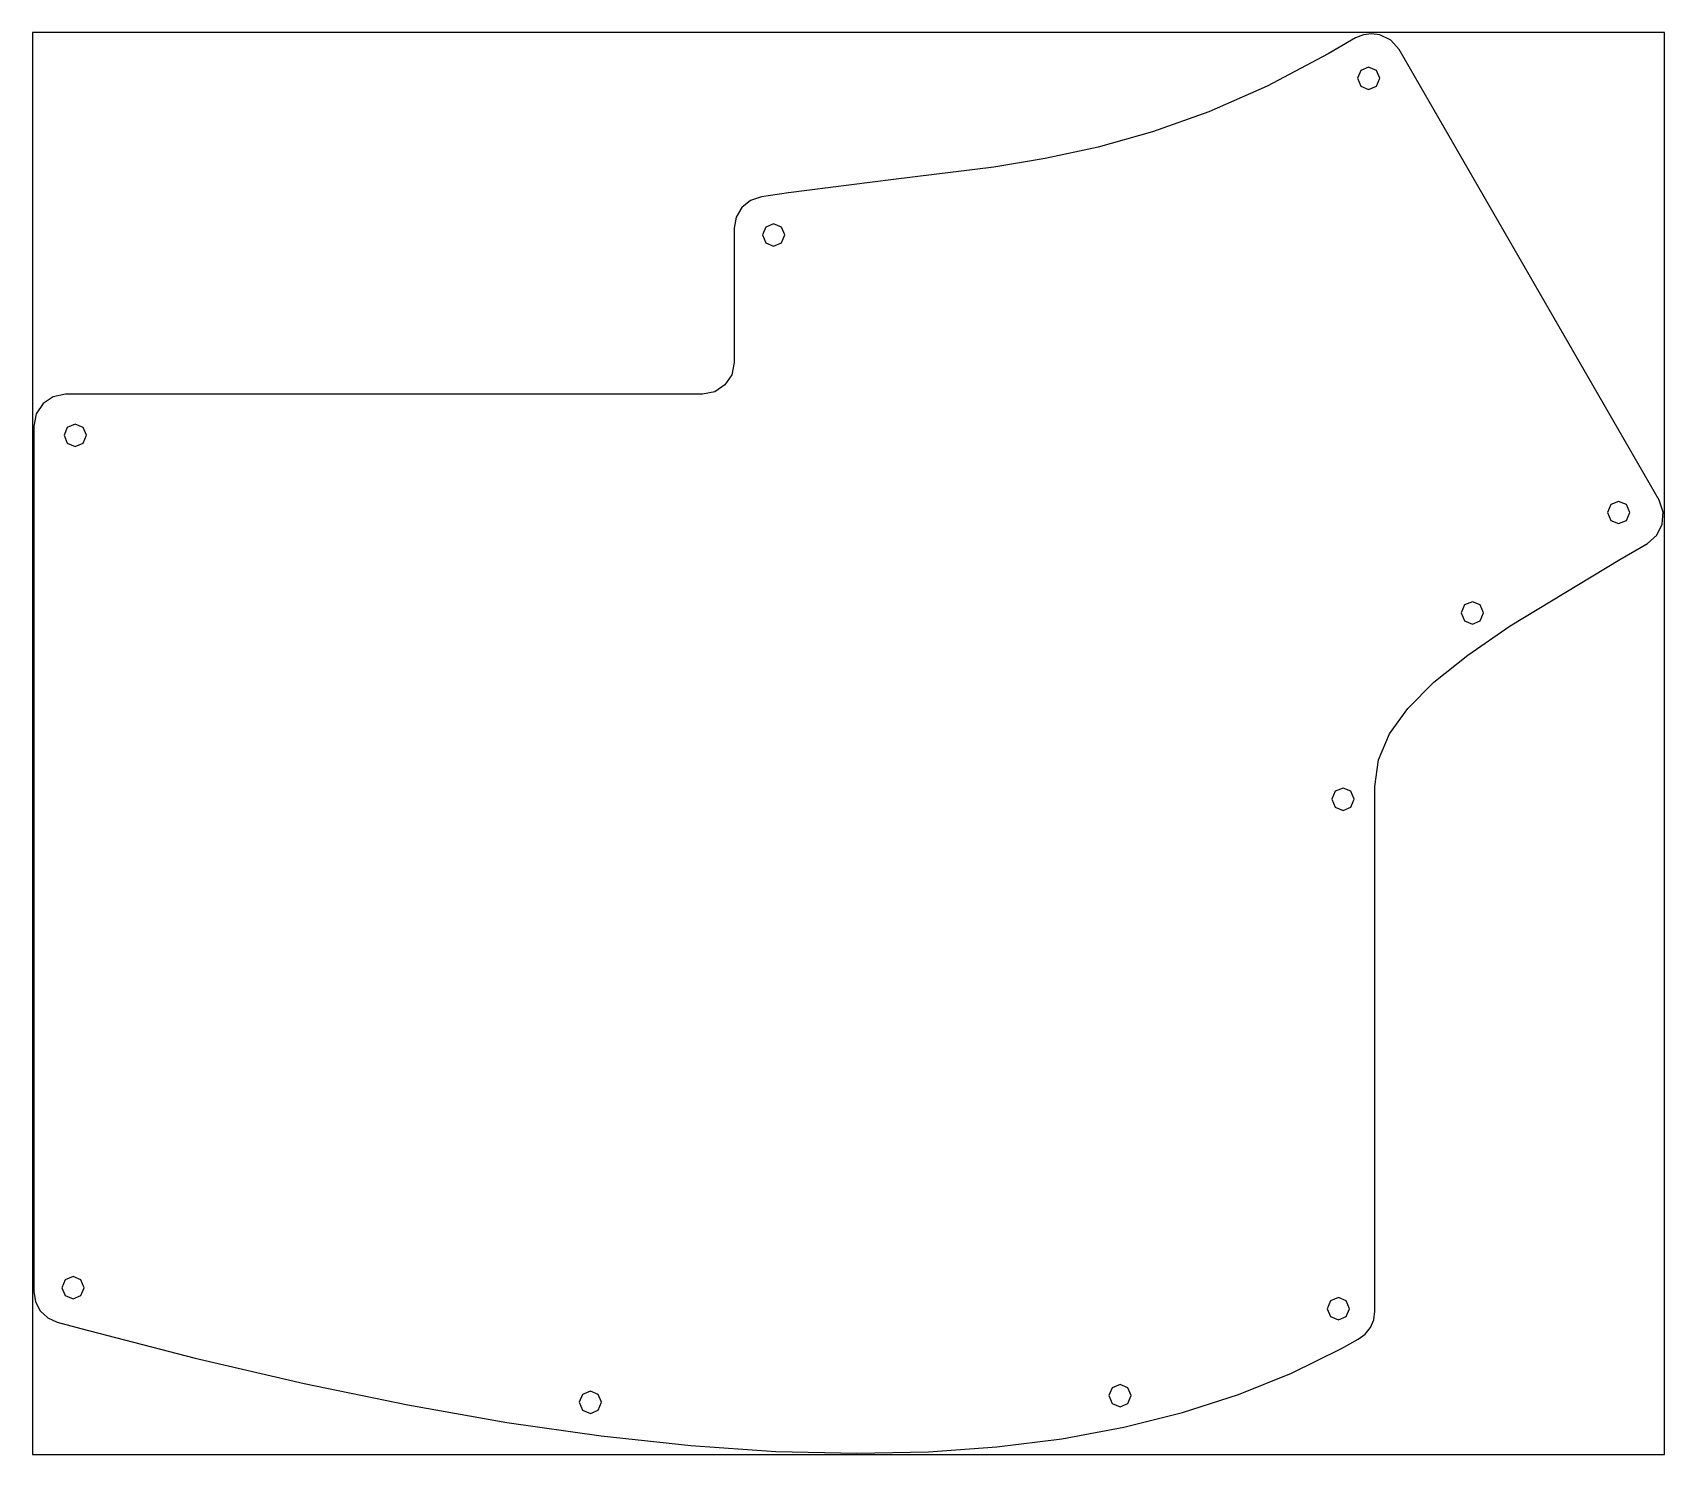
# Model space of a CAD drawing. Extents: x 0 to 123, y 36 to 143.
import ezdxf

# ---------------------------------------------------------------- set-up
doc = ezdxf.new("R2010")
doc.units = 0

msp = doc.modelspace()

# ---------------------------------------------------------------- linework, layer by layer
at = {"layer": 'iris-switch-plate-1.5mm-thick'}
for p, q in [((100.248616, 142.662967), (99.66727, 142.422549)), ((100.867, 142.744), (100.248616, 142.662967)), ((100.867155, 142.743854), (100.867, 142.744)), ((101.48889, 142.66201), (100.867155, 142.743854)), ((102.328781, 142.247391), (101.48889, 142.66201)), ((99.66727, 142.422549), (97.58814, 141.222539)), ((102.946, 141.543), (102.328781, 142.247391)), ((122.522779, 107.60057), (102.946, 141.543)), ((97.58814, 141.222539), (93.000885, 138.790374)), ((100.644107, 140.223893), (100.05003, 139.977936)), ((101.237938, 139.977936), (100.644107, 140.223893)), ((100.05003, 139.977936), (99.803932, 139.384)), ((99.803932, 139.384), (100.05003, 138.790064)), ((101.484, 139.384), (101.237938, 139.977936)), ((101.237938, 138.790064), (101.484, 139.384)), ((101.484, 139.384), (101.484, 139.384)), ((93.000885, 138.790374), (88.598627, 136.856149)), ((100.05003, 138.790064), (100.644107, 138.544107)), ((100.644107, 138.544107), (101.237938, 138.790064)), ((88.598627, 136.856149), (84.359476, 135.349239)), ((84.359476, 135.349239), (80.26154, 134.19902)), ((80.26154, 134.19902), (76.282929, 133.334869)), ((76.282929, 133.334869), (72.401753, 132.686161)), ((64.84414, 131.752579), (56.93713, 130.765084)), ((72.401753, 132.686161), (64.84414, 131.752579)), ((54.89638, 130.455204), (54.082868, 130.176157)), ((56.93713, 130.765084), (54.89638, 130.455204)), ((53.436729, 129.646921), (53.01051, 128.928666)), ((54.082868, 130.176157), (53.436729, 129.646921)), ((52.85676, 128.082564), (52.8567, 117.978)), ((53.01051, 128.928666), (52.85676, 128.082564)), ((55.22933, 128.171936), (54.983232, 127.578)), ((55.823407, 128.417893), (55.22933, 128.171936)), ((56.417238, 128.171936), (55.823407, 128.417893)), ((56.6633, 127.578), (56.417238, 128.171936)), ((54.983232, 127.578), (55.22933, 126.984064)), ((55.22933, 126.984064), (55.823407, 126.738107)), ((55.823407, 126.738107), (56.417238, 126.984064)), ((56.417238, 126.984064), (56.6633, 127.578)), ((56.6633, 127.578), (56.6633, 127.578)), ((52.668207, 117.044295), (52.154145, 116.281774)), ((52.8567, 117.978), (52.668207, 117.044295)), ((2.48121, 115.579), (1.547092, 115.390409)), ((50.45781, 115.57911), (2.48121, 115.579)), ((51.391638, 115.767644), (50.45781, 115.57911)), ((52.154145, 116.281774), (51.391638, 115.767644)), ((0.784209, 114.87609), (0.269821, 114.113221)), ((1.547092, 115.390409), (0.784209, 114.87609)), ((0.269821, 114.113221), (0.08119, 113.17898)), ((0.08119, 113.17898), (0.081195, 47.9792)), ((3.206637, 113.324893), (2.61256, 113.078936)), ((3.800468, 113.078936), (3.206637, 113.324893)), ((2.61256, 113.078936), (2.366462, 112.485)), ((2.366462, 112.485), (2.61256, 111.891064)), ((2.61256, 111.891064), (3.206637, 111.645107)), ((3.206637, 111.645107), (3.800468, 111.891064)), ((4.04653, 112.485), (3.800468, 113.078936)), ((3.800468, 111.891064), (4.04653, 112.485)), ((4.04653, 112.485), (4.04653, 112.485)), ((118.88203, 107.263936), (118.635932, 106.67)), ((119.476107, 107.509893), (118.88203, 107.263936)), ((120.069938, 107.263936), (119.476107, 107.509893)), ((120.316, 106.67), (120.069938, 107.263936)), ((122.826149, 106.697265), (122.522779, 107.60057)), ((118.635932, 106.67), (118.88203, 106.076064)), ((118.88203, 106.076064), (119.476107, 105.830107)), ((119.476107, 105.830107), (120.069938, 106.076064)), ((120.069938, 106.076064), (120.316, 106.67)), ((120.316, 106.67), (120.316, 106.67)), ((122.358471, 104.953095), (122.76196, 105.779671)), ((122.76196, 105.779671), (122.826149, 106.697265)), ((121.64394, 104.32284), (122.358471, 104.953095)), ((119.5665, 103.1234), (121.64394, 104.32284)), ((111.303232, 98.120794), (119.5665, 103.1234)), ((107.87103, 99.702636), (107.624932, 99.1087)), ((108.465107, 99.948593), (107.87103, 99.702636)), ((109.058938, 99.702636), (108.465107, 99.948593)), ((109.305, 99.1087), (109.058938, 99.702636)), ((107.624932, 99.1087), (107.87103, 98.514764)), ((107.87103, 98.514764), (108.465107, 98.268807)), ((108.465107, 98.268807), (109.058938, 98.514764)), ((109.058938, 98.514764), (109.305, 99.1087)), ((109.305, 99.1087), (109.305, 99.1087)), ((108.124854, 95.931316), (111.303232, 98.120794)), ((105.560497, 93.880106), (108.124854, 95.931316)), ((103.594047, 91.914952), (105.560497, 93.880106)), ((102.20939, 89.98364), (103.594047, 91.914952)), ((101.390412, 88.033961), (102.20939, 89.98364)), ((101.121, 86.0137), (101.390412, 88.033961)), ((98.12703, 85.662336), (97.880932, 85.0684)), ((97.880932, 85.0684), (98.12703, 84.474464)), ((98.721107, 85.908293), (98.12703, 85.662336)), ((99.314938, 85.662336), (98.721107, 85.908293)), ((99.561, 85.0684), (99.314938, 85.662336)), ((99.314938, 84.474464), (99.561, 85.0684)), ((99.561, 85.0684), (99.561, 85.0684)), ((101.120915, 46.484548), (101.121, 86.0137)), ((98.12703, 84.474464), (98.721107, 84.228507)), ((98.721107, 84.228507), (99.314938, 84.474464)), ((0.081195, 47.9792), (0.211384, 47.198967)), ((2.45381, 48.855836), (2.207712, 48.2619)), ((2.207712, 48.2619), (2.45381, 47.667964)), ((3.047887, 49.101793), (2.45381, 48.855836)), ((3.641718, 48.855836), (3.047887, 49.101793)), ((3.88778, 48.2619), (3.641718, 48.855836)), ((3.641718, 47.667964), (3.88778, 48.2619)), ((3.88778, 48.2619), (3.88778, 48.2619)), ((0.211384, 47.198967), (0.57639, 46.5193)), ((2.45381, 47.667964), (3.047887, 47.422007)), ((3.047887, 47.422007), (3.641718, 47.667964)), ((97.77433, 47.277136), (97.528232, 46.6832)), ((98.368407, 47.523093), (97.77433, 47.277136)), ((98.962238, 47.277136), (98.368407, 47.523093)), ((99.2083, 46.6832), (98.962238, 47.277136)), ((0.57639, 46.5193), (1.137876, 45.99018)), ((1.137876, 45.99018), (1.857505, 45.66159)), ((1.857505, 45.66159), (3.633815, 45.183506)), ((97.528232, 46.6832), (97.77433, 46.089264)), ((97.77433, 46.089264), (98.368407, 45.843307)), ((98.368407, 45.843307), (98.962238, 46.089264)), ((98.962238, 46.089264), (99.2083, 46.6832)), ((99.2083, 46.6832), (99.2083, 46.6832)), ((100.783097, 45.256672), (101.033497, 45.84238)), ((101.033497, 45.84238), (101.120915, 46.484548)), ((3.633815, 45.183506), (12.240696, 42.96458)), ((98.608015, 43.693656), (99.864465, 44.374658)), ((99.864465, 44.374658), (100.387493, 44.757431)), ((100.387493, 44.757431), (100.783097, 45.256672)), ((94.82561, 41.826563), (98.608015, 43.693656)), ((12.240696, 42.96458), (20.450576, 41.048186)), ((90.835667, 40.214038), (94.82561, 41.826563)), ((20.450576, 41.048186), (28.276267, 39.432266)), ((81.32823, 40.728536), (81.082132, 40.1346)), ((81.922307, 40.974493), (81.32823, 40.728536)), ((82.516138, 40.728536), (81.922307, 40.974493)), ((82.7622, 40.1346), (82.516138, 40.728536)), ((28.276267, 39.432266), (35.730578, 38.114763)), ((41.42393, 40.224536), (41.177832, 39.6306)), ((41.177832, 39.6306), (41.42393, 39.036664)), ((42.018007, 40.470493), (41.42393, 40.224536)), ((42.611838, 40.224536), (42.018007, 40.470493)), ((42.8579, 39.6306), (42.611838, 40.224536)), ((42.611838, 39.036664), (42.8579, 39.6306)), ((42.8579, 39.6306), (42.8579, 39.6306)), ((81.082132, 40.1346), (81.32823, 39.540664)), ((81.32823, 39.540664), (81.922307, 39.294707)), ((81.922307, 39.294707), (82.516138, 39.540664)), ((82.516138, 39.540664), (82.7622, 40.1346)), ((82.7622, 40.1346), (82.7622, 40.1346)), ((86.630195, 38.854348), (90.835667, 40.214038)), ((35.730578, 38.114763), (42.826318, 37.09362)), ((41.42393, 39.036664), (42.018007, 38.790707)), ((42.018007, 38.790707), (42.611838, 39.036664)), ((82.201203, 37.745761), (86.630195, 38.854348)), ((42.826318, 37.09362), (49.576298, 36.36678)), ((72.640695, 36.274962), (77.5407, 36.886543)), ((77.5407, 36.886543), (82.201203, 37.745761)), ((49.576298, 36.36678), (55.993327, 35.932184)), ((55.993327, 35.932184), (62.090215, 35.787776)), ((62.090215, 35.787776), (67.493197, 35.909284)), ((67.493197, 35.909284), (72.640695, 36.274962))]:
    msp.add_line(p, q, dxfattribs=at)
at = {"layer": 'Layer 1'}
for p, q in [((122.925, 142.825), (0, 142.825)), ((0, 142.825), (0, 35.7065)), ((122.925, 35.7065), (122.925, 142.825)), ((0, 35.7065), (122.925, 35.7065))]:
    msp.add_line(p, q, dxfattribs=at)

doc.saveas('drawing.dxf')
